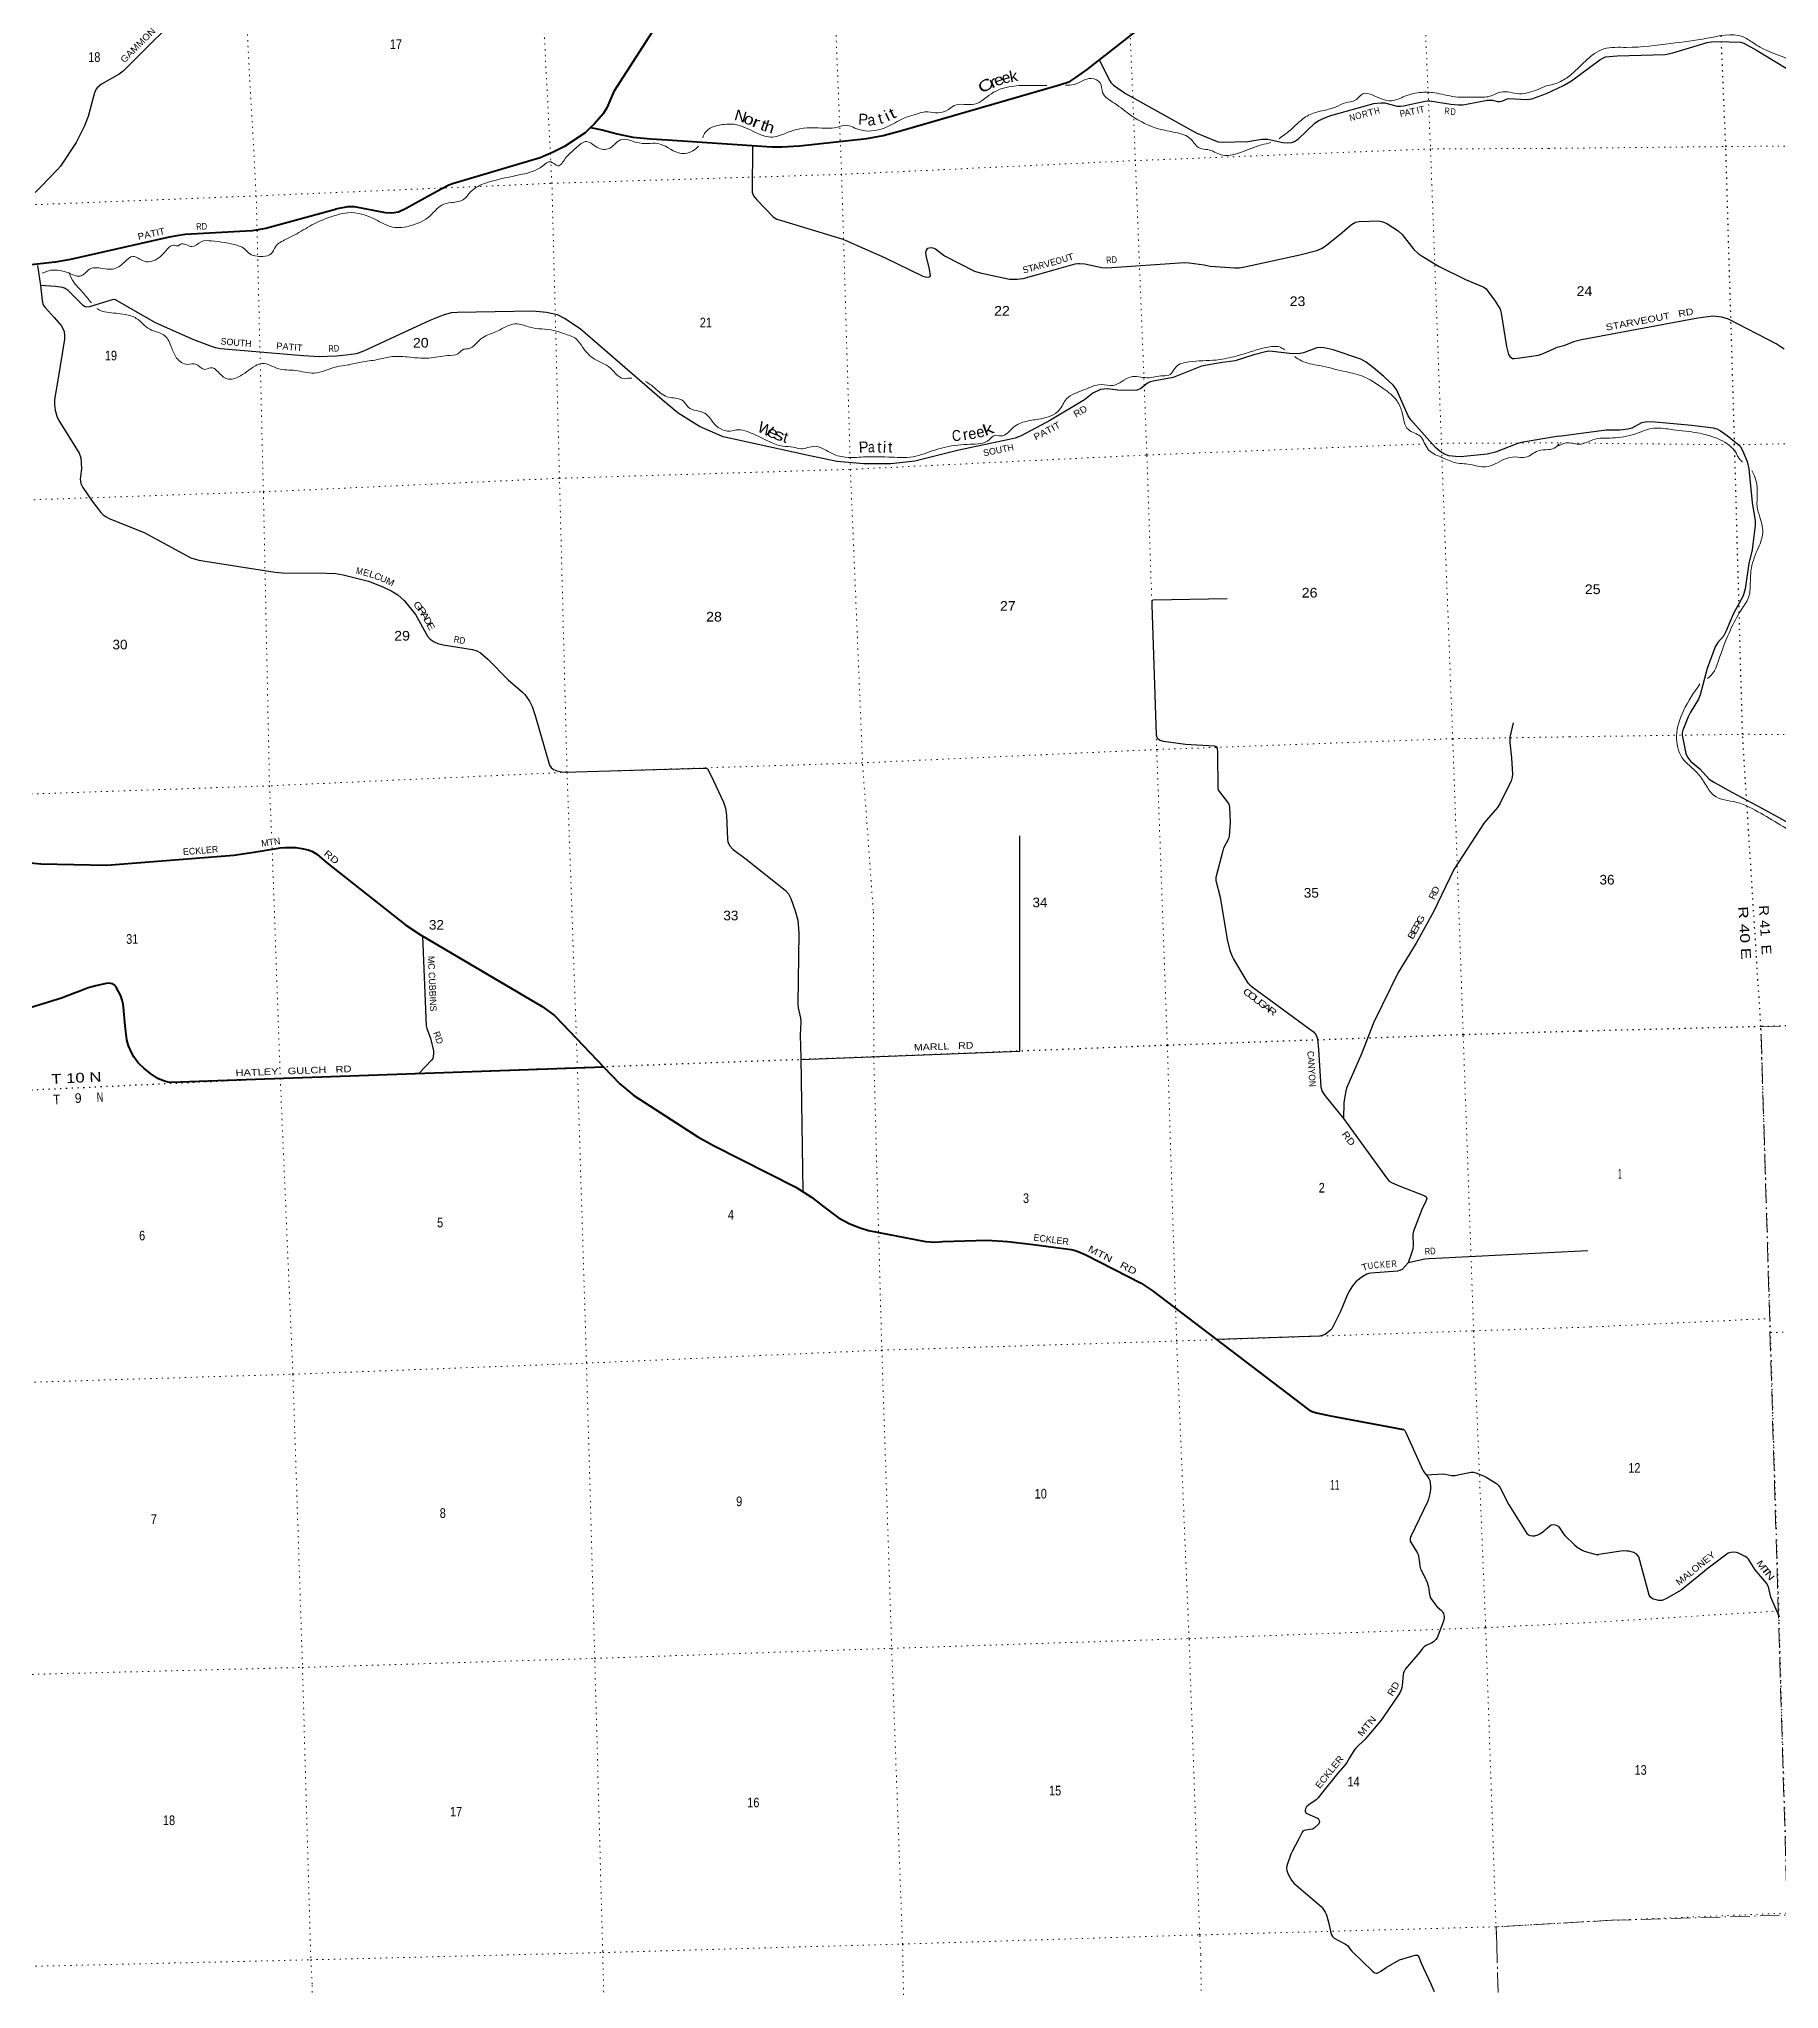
# Model space of a CAD drawing. Header units: feet. Extents: x 757852 to 1040949, y -536576 to -344549.
# Drawn here: x 795673 to 827272, y -443961 to -408566 of the extents above; entities that cross this region are included whole.
import ezdxf
from ezdxf.enums import TextEntityAlignment as Align

# ---------------------------------------------------------------- set-up
doc = ezdxf.new("R2010")
doc.units = ezdxf.units.FT
doc.header["$LTSCALE"] = 70
doc.linetypes.add('DOT_DASHED', pattern=[7.7, 5, -1.2, 0.3, -1.2])
doc.linetypes.add('DOTTED', pattern=[1.5, 0.3, -1.2])
for name, color, linetype, lineweight in [('26', 7, 'Continuous', 40), ('29', 7, 'Continuous', 25), ('39', 7, 'Continuous', 13), ('44', 7, 'DOT_DASHED', 13), ('6', 7, 'DOTTED', 25), ('7', 7, 'DOTTED', 13)]:
    doc.layers.add(name, color=color, linetype=linetype, lineweight=lineweight)
for name, color, linetype in [('27', 7, 'Continuous'), ('30', 7, 'Continuous'), ('41', 7, 'Continuous')]:
    doc.layers.add(name, color=color, linetype=linetype)

msp = doc.modelspace()

# ---------------------------------------------------------------- linework, layer by layer
at = {"layer": '26'}
for points in [[(805685.82, -410175.14), (805903.28, -410212.59), (806175.93, -410286.48), (806457.21, -410349.67), (806781.65, -410380.18), (807086.52, -410394.84), (808984.14, -410524.48), (809165.35, -410523.3), (809483.18, -410503.42), (810706.2, -410374.64), (811001.65, -410319.91), (811315.31, -410229.89), (814207.73, -409397.47), (814390.52, -409335.16), (814502.83, -409266.49), (814707.86, -409118.96), (816373.99, -407812.46)], [(806976.18, -408177.48), (806112.19, -409517.4), (805987.21, -409816.43), (805919.03, -409923.57), (805755.94, -410110.72), (805685.82, -410175.14)], [(805685.82, -410175.14), (805594.58, -410266.94), (805215.68, -410516.98), (805010.56, -410619.7), (804773.48, -410725.42), (803179.75, -411196.39), (803114.45, -411219.02), (802990.26, -411286.59), (802791.26, -411393.14), (802344.35, -411643.9), (802200.08, -411706.6), (802078.73, -411724.71), (801968.23, -411721.8), (801404.88, -411612.34), (801275.91, -411612.7), (801056.93, -411655.62), (801059.12, -411661.58), (799793.89, -412003.92), (799546.95, -412049.71), (798325.22, -412113.61), (798176.03, -412139.89), (798038.77, -412164.86), (796248.36, -412569.4), (795969.47, -412618.19), (793891.2, -412843.81)], [(795455.74, -423513.39), (795706.89, -423537.43), (796907.27, -423560.53), (799210.87, -423378.83), (799573.8, -423327.44), (799984.19, -423256.52), (800052.7, -423247.91), (800136.94, -423241.66), (800249.25, -423238.54), (800339.72, -423241.66), (800445.66, -423257.43), (800561.22, -423285.37), (800626.74, -423310.34), (800716.46, -423362.37), (800897.29, -423511.39), (802336.41, -424653.56), (802604.14, -424828), (804810.09, -426129.29), (804922.4, -426204.21), (805032.5, -426290.95), (805179.38, -426443.02), (805929.39, -427225.72)], [(805929.39, -427225.72), (798070.16, -427504.28), (798010.85, -427501.17), (797935.97, -427479.32), (797831.58, -427431.34), (797695.75, -427345.08), (797585.67, -427250.2), (797483.61, -427157.79), (797436.81, -427101.6), (797393.14, -427042.28), (797356.93, -426976.17), (797299.55, -426842.5), (797271.23, -426729.84), (797237.38, -426475.88), (797210.63, -426141.68), (797201.27, -426082.37), (797185.03, -426011.66), (797157.6, -425932.53), (797075.69, -425778.1), (797042.17, -425738.99), (797004.73, -425717.14), (796945.45, -425704.65), (796893.27, -425707.44), (796708.3, -425749.31), (796564.85, -425788.94), (796413.54, -425849.8), (796302.79, -425891.95), (796079.73, -425974.67), (795296.67, -426218.16)], [(805929.39, -427225.72), (806220.23, -427529.24), (806475.07, -427740.22), (807635.78, -428491.43), (807925.09, -428651.14), (809417.87, -429403.84), (809704.37, -429588.02), (809926.15, -429765.89), (810190.56, -429962.52), (810400.29, -430074.5), (810584.63, -430146.77), (810736.45, -430194.61), (811773.95, -430391.42), (811957.29, -430402.74), (812078.45, -430394.05), (812893.19, -430371.53), (813262.14, -430395.58), (813680.05, -430438.87), (814419.35, -430538.63), (814488.76, -430555.29), (814555.98, -430580.67), (814685.46, -430634.67), (815690.63, -431147.72), (815890.98, -431280.07), (818735.56, -433446.98), (818795.63, -433480.63), (818873.48, -433502.95), (819125.56, -433559.41), (820452.97, -433805.48)]]:
    msp.add_lwpolyline(points, dxfattribs=at)
at = {"layer": '29'}
for points in [[(798080.12, -408284.13), (797727.65, -408621.21), (797200.15, -409147.63), (797132.38, -409201.51), (796807.28, -409388.31), (796730.13, -409454.4), (796707.06, -409480.57), (796679, -409540.74), (796646.22, -409675.9), (796567.58, -409969.63), (796502.61, -410142.43), (796347.28, -410445.35), (796065.66, -410876.51), (796007.7, -410934.84), (795698.38, -411253.74), (795604.65, -411353.85)], [(823050.66, -409553), (823357.74, -409407.24), (823505.66, -409324.67), (824018.9, -408946.86), (824082.31, -408906.83), (824122.84, -408891.13), (824329.99, -408872.25), (825202.28, -408845.59), (825343, -408819.28), (825964.04, -408631.41), (826082.71, -408612.35), (826369.21, -408618.09), (826571.87, -408624.29), (826635.5, -408640.21), (826860.03, -408766.95), (827880.28, -409388.34)], [(814928.66, -408945.82), (815121.45, -409324.08), (815138.5, -409354.18), (815185.77, -409402.1), (815406.59, -409556.61), (816689.75, -410266.23), (817036.7, -410417.2), (817088.81, -410433.24), (817157.31, -410441.11), (817628.38, -410428.57), (817878.56, -410385.11), (817989.96, -410381.01), (818262.53, -410442.43), (818347.6, -410449.29), (818423.77, -410445.28), (818471.87, -410429.23), (818543.43, -410378.6), (818842.43, -410096.44), (818904.83, -410052.16), (819033.12, -409987.98), (819133.65, -409951.58), (819913.06, -409739.28), (820042.69, -409724.7), (820113.51, -409727.24), (820333.12, -409783.25), (820356.35, -409787.55), (820395.22, -409787.55), (820454.26, -409779.39), (820843.12, -409695.15), (820889.41, -409687.53), (820932.35, -409688.04), (821310.8, -409748.4), (821451.47, -409761.34), (821527.64, -409761.34), (821598.68, -409750.69), (821970.62, -409677.1), (822028.87, -409673.66), (822070.84, -409675.1), (822157.03, -409699.16), (822197.92, -409699.77), (822237.21, -409693.15), (822333.42, -409651.03), (822365.43, -409647.43), (822688.21, -409663.06), (822741.69, -409659.58), (822782.42, -409651.03), (823050.66, -409553)], [(808631.67, -410500.4), (808626.84, -411347.96), (808649.12, -411413.98), (808709.25, -411486.19), (809005.91, -411791.05), (809074.5, -411833.9), (809154.24, -411863.25), (809832.31, -412063.32), (810254.67, -412192.18), (810310.93, -412217.54), (811030.59, -412531.35), (811723.42, -412870.6), (811796.08, -412886.15), (811840.18, -412882.14), (811861.02, -412864), (811845.69, -412745.93), (811786.46, -412497.08), (811780.05, -412432.87), (811788.07, -412396.77), (811816.13, -412364.67), (811864.23, -412348.63), (811908, -412356.33), (811952.43, -412376.71), (812114.32, -412499.46), (812662, -412777.84), (812765.82, -412808.48), (813295.4, -412922.25), (813359.55, -412926.26), (813434.7, -412927.4), (813543.95, -412910.22), (814110.52, -412758.03), (814492.06, -412645.47), (814535.68, -412639.21), (814570.79, -412639.28), (814664.44, -412645.47), (814977.13, -412713.67), (815067.98, -412718.11), (816478.45, -412625.41), (816562.87, -412630.24), (816830.37, -412667.74), (816943.48, -412689.6), (817392.47, -412721.69), (817466.64, -412717.68), (817543.74, -412710.01), (818568.71, -412483.61), (818877.76, -412404.79), (818961.18, -412368.12), (819030.1, -412324.57), (819297.53, -412116.38), (819509.16, -411935.07), (819579.31, -411891.34), (819650.38, -411875.94), (820003.8, -411869.04), (820074.41, -411883.32), (820150.57, -411915.41), (820355.61, -412047.47), (820431.2, -412111.97), (820639.66, -412384.74), (820715.83, -412460.96), (820791.99, -412509.09), (821098.25, -412692.42), (821578.6, -412929.11), (821908.65, -413068.32), (821954.57, -413102.78), (821968.6, -413118.82), (822004.68, -413166.96), (822116.93, -413323.4), (822205.13, -413471.82), (822223.97, -413544.5), (822325.29, -414149.76), (822359.47, -414294.16), (822383.52, -414330.26), (822431.63, -414362.35), (822459.69, -414366.36), (822564.44, -414355.75), (822901.81, -414303.31), (822988.86, -414274.1), (823216, -414174.15)], [(795648.88, -412677.72), (795701.41, -413038.64)], [(795701.41, -413038.64), (795728.47, -413311.41), (795744.42, -413375.88), (795757.57, -413405.62), (795784.6, -413437.77), (795947.4, -413621.87), (796073.78, -413764.81), (796108.34, -413818.79), (796130.39, -413874.95), (796138.41, -413947.16), (796138.98, -414013.38), (796019.24, -414723.88), (795954.66, -415107.55), (795954, -415208.73), (795966.03, -415300.99), (795998.1, -415409.3), (796035.92, -415490.26), (796404.46, -416082.69), (796433.07, -416167.44), (796445.2, -416364.66), (796421.04, -416552.53), (796425.05, -416592.65), (796435.44, -416634.95), (796469.15, -416708.98), (796637.71, -416953.45), (796797.87, -417162.26), (796839.97, -417202.37), (796894.36, -417237.13), (796960.23, -417274.57), (797580.75, -417522.33), (798428.96, -417983), (798575.81, -418028.71), (799301.52, -418142.48), (799964.88, -418245.32), (800098.11, -418257.27), (800891.7, -418261.46), (801063.31, -418269.39), (801199.61, -418293.46), (801659.84, -418409.84), (801919.2, -418510.07), (802071.54, -418582.28), (802188.5, -418654.28), (802304.06, -418758.78), (802508.43, -419011.44), (802728.2, -419407.64), (802775.1, -419460.76), (802847.26, -419508.9), (802915.41, -419540.99), (803013.11, -419565.12), (803548.56, -419650.16), (803624.98, -419673.37), (803689.12, -419705.46), (803826.22, -419824.1), (804192.83, -420197.14), (804452.81, -420419.48), (804494.62, -420462.54), (804581.09, -420587.96), (804629.2, -420684.23), (804683.75, -420844.1), (804942.29, -421743.85), (804975.96, -421791.36), (805017.99, -421826.8), (805076.19, -421847.52), (805133.38, -421864.62), (805212.4, -421871.59), (807731.73, -421799.51), (807782.86, -421799.51), (807813.35, -421815.45), (807872.38, -421927.39), (808102.49, -422419.74), (808142.97, -422529.46), (808161.26, -422658.55), (808175.05, -423091.05), (808184.98, -423138.66), (808211.13, -423207.38), (808277.18, -423277.2), (808512.88, -423451.14), (809223.78, -424013.04), (809283.5, -424081.86), (809327.6, -424166.09), (809406.74, -424390.87), (809451.88, -424563.22), (809473.05, -424796.45), (809453.88, -426079.51), (809462.35, -426150.1), (809502.98, -426341.45), (809510.01, -426404.43), (809496.76, -426645.81), (809507.6, -427062.1), (809547.25, -429487.01)], [(823273.18, -415772.27), (822591.99, -415890.65), (822513.06, -415914.72), (822122.95, -416067.15), (821970.03, -416103.89), (821489.55, -416147.38), (821394.36, -416145.62), (821277.08, -416131.34), (821196.9, -416103.26), (821120.73, -416055.12), (821035.12, -415979.63), (820582.83, -415479.82), (820535.44, -415405.28), (820323.97, -414926.42), (820262.83, -414847.7), (820097.61, -414693.64), (819910.5, -414533.48), (819775.76, -414430.52), (819675.62, -414377.63), (819176.33, -414208.29), (819014.07, -414169.79), (818947.92, -414165.77), (818879.02, -414174.24), (818637.19, -414262.36), (818573.09, -414274.08), (818436.05, -414278.06), (818076.46, -414236.93), (818005.83, -414233.97), (817947.7, -414241.99), (817733.56, -414299.7), (817398.65, -414406.39), (817122.55, -414443.8), (816787.14, -414506.74), (816724.73, -414529.35), (816271.17, -414708.18), (815909.19, -414775.5), (815853.07, -414791.55), (815806.18, -414811.05), (815674.67, -414915.9), (815612.54, -414939.97), (815576.5, -414946.92), (815262.42, -414939.84), (815073.34, -414915.9), (814950.15, -414928.66), (814808.75, -414996.13), (814656.85, -415115.91), (814044.05, -415485.62), (813509.88, -415766.31), (813399.54, -415811.13), (813294.56, -415837.73), (812377.81, -416026.72), (811577.55, -416228.24), (811140.63, -416279.76), (810650.45, -416276.77), (810160.78, -416231.81), (809618.17, -416120.93), (808430.63, -415862.58), (808098.12, -415785.14), (807668.94, -415597.83), (807283.36, -415357.1), (806988.56, -415113.51), (806312.55, -414527.78), (805503.47, -413827.63), (805219.52, -413636.28), (805092.28, -413573.52), (804886.78, -413527.97), (804643.67, -413508.47), (803273.2, -413527.98), (803160.11, -413537.4), (803012.63, -413576.11), (802768.72, -413677), (801556.97, -414236.56), (801431.12, -414278.1), (801250.43, -414307.65), (801074.99, -414322.06), (800913.98, -414330.25), (800766.81, -414333.17), (800477.01, -414318.22), (800325.04, -414305.76), (798972.71, -414187.44), (798877.47, -414169.8), (798773.24, -414137.71), (798483.67, -414023.65), (797786.4, -413718.84), (797065.91, -413298.35), (797037.4, -413295.32), (797003.32, -413301.34), (796783.29, -413368.3), (796592.38, -413429.75), (796540.55, -413436.33), (796514.21, -413429.75), (796482.14, -413409.69), (796399.68, -413326.31), (796205.53, -413132.91), (796151.44, -413094.75), (796105.33, -413076.7), (796061.21, -413068.73), (795973.8, -413056.79), (795701.41, -413038.64)], [(827363.18, -414195.2), (827220.12, -414097.97), (826353.15, -413652.28), (826233.69, -413614.61), (826067.25, -413597.95), (825798.73, -413632.93), (823684.63, -414026.34), (823538, -414065.41), (823366.55, -414133.42), (823216, -414174.15)], [(823273.18, -415772.27), (824131.81, -415661.62), (824381.44, -415657.44), (824528.86, -415644.54), (824603.3, -415624.07), (824780.51, -415527.62), (824877.71, -415508.67), (825021.8, -415513.65), (825689.34, -415574.2), (826078.75, -415623.78), (826144.37, -415641.99), (826211.98, -415677.8), (826331.49, -415764.36), (826492.35, -415894.67), (826540.08, -415934.47), (826573.89, -415970.29), (826595.76, -416008.09), (826629.56, -416075.74), (826695.18, -416232.93), (826722.35, -416365.21), (826781.96, -416978.96), (826838.35, -417311.35), (826840.54, -417393.54), (826798.58, -417737.15), (826784.35, -417840.07), (826721, -418083.61), (826655.42, -418548.94), (826619.81, -418670.45), (826447.45, -418996.04), (826313.4, -419309.01), (826261.96, -419402.55), (826162.28, -419519.92), (826111.09, -419600.67), (825968.95, -419989.66), (825838.16, -420471.01), (825806.74, -420546.31), (825655.22, -420797.32), (825622.27, -420868.28), (825523.99, -421111.69), (825510.07, -421157.46), (825510.15, -421201.95), (825577.68, -421537.49), (825608.08, -421599.15), (825665.17, -421676.77), (825833.5, -421815.08), (826005.2, -421999.1), (826098.05, -422063.94), (826411.87, -422236.72), (826957.55, -422524.63), (827578.99, -422864.37)], [(817251.21, -418726.72), (815900.55, -418752.68), (815888.93, -418761.99), (815884.2, -418785.18), (815884.53, -418840.15), (815963.31, -421194.35), (815972.6, -421240.85), (815986.19, -421264.05), (816033.51, -421296), (816067.59, -421308.03), (816094.24, -421311.21), (816494.35, -421364.5), (817017.28, -421393.76), (817047.76, -421408.32), (817065.8, -421436.4), (817073.04, -421521.97), (817083.84, -422178.49), (817092.07, -422207.69), (817274.27, -422443.24), (817287.9, -422472.14), (817292.31, -422509.43), (817304.16, -422787.5), (817285.29, -423036.93), (817273.56, -423082.95), (817185.07, -423255.55), (817169.53, -423301.39), (817044.75, -423787.06), (817042.75, -423813.13), (817043.97, -423839.01), (817121.78, -424145.36), (817250.22, -424908.39), (817301.32, -425110.82), (817321.37, -425172.99), (817346.8, -425231.97), (817367.47, -425269.27), (817607.29, -425673.89), (817622.21, -425693.69), (817634.06, -425707.89), (817641.3, -425715.22), (817661.46, -425734.99), (817702.92, -425770.63), (818818.94, -426584.92), (818862.79, -426633.14), (818892.74, -426714.28), (818907.63, -426910.89), (818948.5, -427593.56), (818973.04, -427668.07), (819021.31, -427745.11), (819365.81, -428159.48)], [(822442.45, -420980.3), (822382.61, -421237.83), (822384.48, -421333.45), (822411.16, -421614.08), (822432.5, -421909.05), (822426.71, -421963.89), (822410.67, -422036.1), (822325.85, -422202.11), (822210.23, -422437.24), (822160.1, -422514.12), (821917.03, -422795.61), (821367.65, -423639.51), (820998.74, -424408.29), (820680.74, -424977.29), (820355.12, -425510.42), (819914.26, -426411.53), (819690.53, -426988.09), (819420.05, -427611.92), (819396.57, -427690.85), (819370.94, -427875.32), (819365.81, -428159.48)], [(809508.07, -427090.68), (813486.21, -426936.02), (813484.1, -423031.28)], [(802638.58, -424848.32), (802706.98, -426476.67), (802714.41, -426524.36), (802780.51, -426704.43), (802839.27, -426931.95), (802838.56, -426971.46), (802833.26, -427038.26), (802825.24, -427070.35), (802806.3, -427097.85), (802572.47, -427344.7)], [(819365.81, -428159.48), (820160.98, -429258.99), (820191.76, -429296.69), (820243.88, -429328.79), (820372.29, -429379.74), (820838.31, -429564.77), (820862.26, -429583.5), (820873.28, -429609.58), (820870.28, -429629.64), (820860.71, -429662.36), (820783.69, -429815.06), (820636.76, -430205.27), (820624.48, -430271.74), (820628.74, -430468.02), (820619.89, -430523.66), (820605.83, -430586.53), (820538.43, -430777.21)], [(823802.4, -430563.83), (820917.22, -430708.15), (820840.7, -430716.37), (820538.43, -430777.21)], [(820538.43, -430777.21), (820430.79, -430901.43), (820388.7, -430919.49), (820340.94, -430931.61), (819856.9, -430966.92), (819825.45, -430973.64), (819785.36, -430987.68), (819713.2, -431027.79), (819653.06, -431069.91), (819586.35, -431126.9), (819528.79, -431196.27), (819466.65, -431294.55), (819416.61, -431394.81), (819310.86, -431663.67), (819148.94, -431978.5), (819126.44, -432004.76), (819096.83, -432028.65), (819030.02, -432081.72), (818976.57, -432100.33), (818925.43, -432109.63), (817063.77, -432173.57)], [(820452.97, -433805.48), (820461.88, -433808.49), (820466.55, -433813.92), (820473.87, -433824.05), (820487.37, -433848.83), (820795.7, -434530.05), (820810.17, -434556.62), (820821.45, -434571.8), (820888.45, -434657.79), (820912.9, -434696.02), (820928.93, -434733.13), (820936.53, -434772.68), (820945.37, -434843.07), (820944.24, -434886.98), (820936.41, -434935.69), (820921.18, -435018.73), (820908.8, -435068.27), (820889.14, -435120.63), (820592.05, -435733.72), (820582.49, -435756.19), (820575.17, -435782.14), (820572.92, -435810.29), (820576.29, -435832.81), (820590.31, -435862.55), (820672.8, -435990.22), (820706.27, -436051.24), (820718.65, -436077.14), (820724.79, -436102.94), (820741.25, -436227.09), (820750.16, -436286.57), (820761.04, -436332.99), (820771.54, -436358.63), (820827.64, -436463.27), (820883.51, -436584.95), (820897.33, -436623.63), (820906.01, -436660.39), (820916.21, -436759.75), (820927.96, -436825.91), (820940.34, -436859.69), (820952.53, -436881.13), (821032.38, -436990.78), (821064.12, -437024.09), (821141.77, -437089.24), (821154.7, -437102.9), (821168.21, -437124.29), (821178.34, -437145.69), (821184.7, -437172.13), (821190.71, -437205.36), (821188.46, -437232.39), (821176.79, -437285.13), (821061.77, -437585.35), (821042.19, -437617.47), (821024.19, -437637.74), (820998.31, -437658.01), (820969.22, -437677.43), (820853.15, -437733.45), (820826.09, -437751.31), (820800.26, -437778.49), (820747.57, -437844.86), (820491.02, -438152.49), (820463.81, -438197.35), (820454.81, -438216.49), (820446.63, -438250.79), (820429.86, -438450.66), (820423.87, -438488.97), (820410.77, -438528.34), (820384.49, -438584.68), (820364.06, -438620.2), (820181.93, -438886.76), (820063.8, -439056.46), (820022.21, -439110.2), (819788.73, -439392.8), (819756.04, -439428.03), (819584.12, -439589.77), (819556.87, -439625.08), (819470.6, -439765.16), (819423.53, -439848.02), (819391.32, -439892.96), (819260.9, -440042.83), (818962.77, -440412.41)], [(820864.94, -434627.62), (821178.49, -434612.78), (821208.68, -434615.22), (821320.81, -434639.86), (821339.85, -434642.87), (821353.81, -434642.48), (821388.96, -434638.86), (821470.74, -434620.76), (821680.62, -434581.7), (821705.67, -434579.7), (821724.81, -434582.39), (821768.81, -434591.73), (821907.12, -434647.89), (821952.7, -434672.13), (822138.64, -434786.29), (822173.07, -434816.6), (822202.78, -434854.48), (822360.47, -435159.98), (822694.29, -435691.65), (822719.93, -435716.94), (822752, -435730.98), (822792.09, -435736.99), (822836.19, -435734.99), (822847.94, -435730.59), (822880.29, -435722.95), (822942.43, -435692.87), (822984.89, -435665.62), (823109.79, -435554.92), (823134.86, -435536.42), (823172.94, -435532.41), (823209.03, -435536.42), (823239.31, -435546.69), (823260.14, -435560.49), (823273.17, -435574.53), (823356.35, -435700.89), (823379.38, -435727.23), (823556.88, -435895.91), (823608.92, -435939.57), (823665.04, -435979.68), (823699.12, -435997.73), (823736.01, -436012.15), (823949.68, -436071.95), (823999.63, -436076.14)], [(825911.5, -436381.43), (825491.97, -436722.03), (825229.62, -436875.53), (825152.7, -436909.51), (825088.9, -436908.32), (824972.3, -436877.42), (824936.22, -436849.34), (824915.71, -436813.41), (824865.42, -436633.97), (824723.38, -436119.51), (824687.68, -436075.16), (824633.56, -436039.06), (824543.36, -436014.99), (824507.28, -436010.98), (824439.78, -436010.12), (823999.63, -436076.14)], [(827279.77, -437214.58), (827121.03, -436849.57), (827077.92, -436662.82), (827042.03, -436592.6), (826839.78, -436353.77), (826717.13, -436161.41), (826688.07, -436131.32), (826659.34, -436110.2), (826536.73, -436049.09), (826499.66, -436037.06), (826440.52, -436033.05), (826397.43, -436035.05), (826347.56, -436052.04), (825962.08, -436340.37), (825911.5, -436381.43)], [(818962.77, -440412.41), (818896.9, -440498.84), (818886.77, -440511.23), (818868.97, -440528.69), (818736.39, -440618.28), (818703.35, -440642.96), (818690.98, -440656.48), (818678.58, -440676.83), (818671.85, -440692.51), (818668.47, -440717.28), (818669.6, -440737.55), (818677.41, -440755.36), (818687.04, -440766.82), (818697.17, -440773.57), (818795.55, -440819.28), (818888.82, -440857.98), (818900.84, -440867.03), (818909.85, -440878.29), (818921.1, -440903.06), (818924.48, -440927.83), (818920, -440947.35), (818913.22, -440966.12), (818904.22, -440976.25), (818830.52, -441042.69), (818813.99, -441054.03), (818793.38, -441060.7), (818677.1, -441079.38), (818647.1, -441086.6), (818626.84, -441098.98), (818612.44, -441114.04), (818550.96, -441237.14), (818429.28, -441463.15), (818407.98, -441513.34), (818334.9, -441726.36), (818329.78, -441775.7), (818333.15, -441809.48), (818343.28, -441847.76), (818356.21, -441874.46), (818418.67, -441987.38), (818441.28, -442018.13), (818462.56, -442039.18), (818954.62, -442463.43), (818986.38, -442497.45), (819006.63, -442527.85), (819030.26, -442565.01), (819047.58, -442604.78), (819059.52, -442641.58), (819095.47, -442769.99), (819126.76, -442917.72), (819147.86, -442980.49), (819160.24, -443005.27), (819174.47, -443022.56), (819192.87, -443036.79), (819286.55, -443084.69), (819398.56, -443144.82), (819417.65, -443156.72), (819435.48, -443171.58), (819453.93, -443193.3), (819479.73, -443233.67)], [(819479.73, -443233.67), (819514.65, -443275.34), (819888.66, -443638.35), (819918.07, -443660), (819931.67, -443668.29), (819957.85, -443673.9), (819976.55, -443673.9), (820000.28, -443662.15), (820042, -443638.35), (820136.35, -443573.65), (820382.34, -443434.39), (820439.22, -443411.24), (820662.52, -443346.69), (820683.41, -443344.57), (820703.98, -443348.32), (820717.07, -443357.67), (820731.93, -443375.47), (820775.26, -443489.6), (820949.66, -443865.3)], [(820949.66, -443865.3), (821011.61, -444008.84)]]:
    msp.add_lwpolyline(points, dxfattribs=at)
at = {"layer": '39'}
msp.add_line((817049.58, -414395.35), (817114.66, -414386.05), dxfattribs=at)
for points in [[(823045.34, -409414.23), (823174.17, -409388.52), (823278.85, -409348.96), (823484.93, -409219.71), (824087.81, -408746.96), (824504.2, -408717.69), (825304.51, -408648.16), (825967.57, -408552.86), (826607.56, -408522.76), (826802.95, -408634.47), (826928.56, -408713.6), (827663.62, -409081.32), (827831.11, -409244.23), (828076.8, -409389.23), (828291.68, -409984.31), (828479.81, -410765.45), (828598.74, -411106.07), (828584.78, -411813.56), (828594.08, -412432.63), (828693.41, -413123.19), (829087.35, -413459.96), (829461.43, -413676.92), (830184.35, -414137.74), (830576.21, -414346.1), (830995.19, -414461.28), (831154.21, -414540.54), (831527.96, -414747.48), (831967.35, -414936.27), (832236.67, -415014.04), (832562, -415212.48), (833093.81, -415657.28), (833538.31, -416006.49), (834038.53, -416215.44), (834270, -416742.02), (834430.73, -417252.78), (834830.11, -417571.31), (835089.94, -417791.89), (835253.22, -418108.74)], [(807727.05, -410357.83), (807776.06, -410258.41), (808050.59, -410125.22), (808323.13, -410118.7), (808682.57, -410260.19), (808958.03, -410346.03), (809246.43, -410270.69), (809428.97, -410208.71), (809955.62, -410184.2), (810171.68, -410167.39), (810290.93, -410133.51), (810560, -410207.49), (811022.48, -410182.98), (811221.96, -410086.3), (811367.93, -410009.39), (811610, -409927.46), (811739.2, -409891.26), (811815.27, -409886.87), (812002.42, -409907.14), (812188.96, -409845.04), (812293.04, -409775.46), (812663.17, -409747.81), (812968.05, -409559.41), (813330.8, -409425.47), (813691.29, -409410.17), (813977.77, -409412.09)], [(814313.55, -409401.87), (814470.76, -409389.81), (814782.19, -409281.59), (814945.2, -409362.91), (814988.8, -409536.39), (815203.58, -409732.65), (815511.54, -409958.15), (816006.4, -410195.89), (816311.34, -410262.72), (816591.95, -410384.57), (816755.63, -410550.27), (816898.76, -410573.93), (817140.36, -410666.85), (817704.03, -410544.72), (818044.86, -410443.8)], [(818193.47, -410374.93), (818397.63, -410219.56), (818551.58, -410078.09), (818755.61, -409935.05), (819004, -409862.97), (819232.49, -409795.53), (819398.68, -409724.01), (819577.66, -409676.21), (819734.18, -409552.74), (819885.52, -409582.17), (820237.75, -409685.7), (820477.88, -409605.84), (820782.43, -409534.02), (821055.66, -409549.59), (821438.93, -409619.99), (821773.89, -409621.57), (822018.05, -409605.9), (822212.16, -409529.49), (822556.03, -409558.92), (822745.72, -409532.89), (823045.34, -409414.23)], [(796217.82, -412812.74), (796439.66, -412863.87), (796514.33, -412815.31), (796588.36, -412746.67), (796872.85, -412737.77), (797011.34, -412741.48), (797222.09, -412620.34), (797379.05, -412510.92), (797582.39, -412599.02), (797882.43, -412511.25), (798008.39, -412372.67), (798120.68, -412308.86), (798191.31, -412322.73), (798240.44, -412291.05), (798448.32, -412332.78), (798616.07, -412247.14), (798808.08, -412231.09), (799282.01, -412314.74), (799389.79, -412361.61), (799476.67, -412445.31), (799741.54, -412513.39), (799888.39, -412464.58), (799968.53, -412335.47), (800160.8, -412200.83), (800354.14, -412100.33), (800671.29, -411919.59), (801077.42, -411762.18), (801282.63, -411719.59), (801781.87, -411842.64), (802095.05, -411979.55), (802429.12, -411953.02), (802776.44, -411775.36), (802986.9, -411581.87), (803165.87, -411534.07), (803384.73, -411478.99), (803504.93, -411348.62), (803814.19, -411172.14), (804449.16, -411021.65), (804817.41, -410871.46), (804965.44, -410796.5), (805096.02, -410866.77), (805230.25, -410735.96), (805424.74, -410544.99), (805617.52, -410426.41), (805782.85, -410517.71), (806008.83, -410560.88), (806231.54, -410397.59), (806575.51, -410453.4), (806956.62, -410472.95), (807335.05, -410643.99), (807606.91, -410553.09), (807649.58, -410513.91)], [(795732.54, -412819.1), (795887.02, -412764.59), (796039.48, -412765.85), (796219.84, -412813.27)], [(796219.44, -412812.48), (796305.05, -412982.63), (796415.24, -413105.79), (796581.94, -413303.56), (796624.33, -413353.03)], [(796729.36, -413458.54), (796735.41, -413463.55), (796907.87, -413526.48), (797237.96, -413564.39), (797440.79, -413636.42), (797685.75, -413835.76), (797958.16, -413951.84), (798081.23, -414165.03), (798173.55, -414357.08), (798371.77, -414473.47), (798517.95, -414466.89), (798679.41, -414562.32), (798786.77, -414532.84), (799063.66, -414727.15), (799287.54, -414704.07), (799605.86, -414497.17), (799724.86, -414455.26), (800012.53, -414546.75), (800334.55, -414582.9), (800668.9, -414628.71), (801076.49, -414517.48), (801279.95, -414482.98), (801522.97, -414431.17), (801814.33, -414385.88), (802055.35, -414334.13), (802360.26, -414336.65), (802750.01, -414358.62), (803093.52, -414313.71), (803280.89, -414277.7), (803386.66, -414198.03), (803466.54, -414187.49), (803725.02, -413990.49), (803995.93, -413869.48), (804201.17, -413764.58), (804362.75, -413737.42), (804589.3, -413798.66), (805022.27, -413855.46), (805206.62, -413914), (805428.24, -414009.56), (805545.33, -414160.65), (805762.75, -414376.92), (806050.65, -414538.74), (806311.51, -414733.55), (806419.38, -414720.13), (806438.05, -414722.89)], [(806687.56, -414783.37), (806730.3, -414807.79), (806855.92, -414902.26), (807083.96, -415061.08), (807369.05, -415134.56), (807469.04, -415252.01), (807765.23, -415359.31), (807921.21, -415535.3), (808040.72, -415636.07), (808224.69, -415682.56), (808372.31, -415657.85), (808538.59, -415692.86), (808942.99, -415878.88), (809180.05, -415957.94), (809371.02, -415974.28), (809506.33, -416004.21), (809759.56, -415958.11), (810041.99, -416073.87), (810315.38, -416157.77), (810517.98, -416159.47), (810686.14, -416150.19), (810842.54, -416149.32), (811099.36, -416153.34), (811546.02, -416148.62), (811750.54, -416092.82), (812136.35, -415971.9), (812586.08, -415921.94), (812932.33, -415836.75), (813024.2, -415761.53), (813140.85, -415771.95), (813370.48, -415614.04), (813603.7, -415506.26), (813866.89, -415457.84), (814200.89, -415302.69), (814334.77, -415097.53), (814662.38, -414930.53), (814960.29, -414838.82), (815181.37, -414854.01), (815493.4, -414701.56), (815798.62, -414714.12), (816082.74, -414679.04), (816217.88, -414654.78), (816321.81, -414516.88), (816552.22, -414427.91), (817049.58, -414395.35)], [(817114.66, -414386.05), (817452.42, -414312.7), (817994.97, -414157.06), (818225.88, -414165.91), (818300.24, -414210.6)], [(818476.54, -414329.13), (818598.52, -414407.48), (818926.14, -414493.69), (819358.5, -414594.72), (819694.13, -414680.68), (820082.35, -414907.69), (820335.91, -415139.44), (820428.88, -415353.37), (820540.43, -415655.66), (820754.25, -415776.57), (820899.65, -416017.59), (821130.55, -416153.06), (821370.27, -416250.06), (821660.29, -416289.22), (821944.43, -416332.59), (822286.96, -416193.25), (822478.14, -416151.1), (822670.92, -416159.13), (822895.82, -416041.57), (823083.63, -416019.61), (823220.53, -415973.13), (823278.3, -415911.47)], [(823260.13, -415951.05), (823460.97, -415894.5), (823644.45, -415922.81), (823890.61, -415840.73), (824248.68, -415807.3), (824653.7, -415736.25), (824989.42, -415631.26), (825290.96, -415649.8), (825738.16, -415705.87), (826110.34, -415800.45), (826437.93, -416006.84), (826512.63, -416119.74), (826546.54, -416183.34), (826610.11, -416238.46)], [(826779.63, -416395.35), (826826.24, -416497.11), (826877.38, -416817.28), (826874.54, -417052.81), (826923.91, -417245.5), (826973.15, -417565.55), (826858.78, -417887.84), (826756.88, -418270.92), (826747.34, -418538.18), (826719.2, -418702.4), (826584.29, -418930.48), (826390.11, -419290.18), (826198.95, -419775.97), (825998.1, -420154.63), (825975.76, -420171.97)], [(825835.81, -420270.05), (825536.08, -420758.45), (825412.16, -421214.01), (825515.27, -421616.2), (825784.65, -421884.65), (825937.87, -422096.57), (826084.5, -422290.64), (826503.99, -422421.86), (826939.69, -422620.81), (827740.12, -423121.32), (828659.73, -423899.06), (829151.27, -424339.12), (829408.41, -424475.48), (829965.5, -424580.26), (830277.16, -424853.39), (831066.97, -425587.08), (831380.42, -425916.36), (831474.58, -426037.82), (831790.23, -426184.38), (832115.45, -426693.94), (832520.46, -427188.92), (832964.21, -427640.53), (833333.02, -428447.78), (833548.68, -429045.12), (833614.31, -429404.34), (833752.02, -429759.26), (833624.97, -430116.56), (833528.11, -431042.96), (833583.94, -431661.42), (833818.68, -432416.73), (834022.4, -432954.23), (833998.02, -433322.32), (833591.29, -433843.05), (832816.49, -434335.3), (832365.83, -434736.99), (831950.61, -435117.48), (831496.33, -435531.32), (831404.55, -435987.87), (831431.59, -436836.07), (831400.45, -437118.07)]]:
    msp.add_spline(points, degree=3, dxfattribs=at)
at = {"layer": '44'}
for points in [[(824237.14, -442714.24), (827423.41, -442619.27), (826942.74, -426492.65), (855332.99, -425645.76)], [(824237.14, -442714.24), (822132.4, -442832.36), (822144.64, -443138.72)], [(822144.64, -443138.72), (822307.41, -448141.88), (811451.45, -448447.31), (811644.77, -453722.38), (811618.03, -453723.55), (811572.72, -453723.55), (811755.12, -459148.38), (812124.37, -474940.17), (795928.4, -475511.82), (796411.72, -489767.95)]]:
    msp.add_lwpolyline(points, dxfattribs=at)
at = {"layer": '6'}
for points in [[(827454.68, -442948.6), (827431.34, -442575.13), (827273.6, -437280.36), (827269.13, -437082.66), (827117.52, -432045.52), (827109.95, -431791.6), (826942.74, -426492.65), (826609.05, -421186.09), (826465.63, -415931.7), (826305.13, -410519.28), (826080.62, -405112.9), (826024.36, -399634.95), (825912.1, -397265.31)], [(855332.99, -425645.76), (853465.34, -425704.13), (848175.51, -425877.66), (842848.12, -426030.64), (837758.55, -426180.92), (837488.51, -426189.87), (832490.11, -426336.61), (832125.3, -426345.56), (826942.74, -426492.65), (823659.71, -426575.47)], [(823659.71, -426575.47), (821537.1, -426640.91), (816164.6, -426833.09), (810832.75, -427042.08), (805458.75, -427240.64), (800064.53, -427433.64), (794715.37, -427684.93), (791991.65, -427678.33)]]:
    msp.add_lwpolyline(points, dxfattribs=at)
at = {"layer": '7'}
for p, q in [((823851.8, -431944.39), (827109.95, -431791.6)), ((827269.5, -437098.81), (824043.36, -437297.96)), ((822144.64, -443138.72), (822307.41, -448141.88))]:
    msp.add_line(p, q, dxfattribs=at)
for points in [[(820461.36, -397457.44), (820507.42, -399779.6), (820713.29, -405136.99), (820943.73, -410574), (821140.69, -415903.54), (821346.75, -421266.96), (821537.61, -426656.98), (821725.44, -432014.93), (821944.09, -437396.04), (822132.4, -442832.36), (822144.64, -443138.72)], [(809772.35, -397836.4), (809840.64, -400290.12), (810034.99, -405663.96), (810248.93, -411023.11), (810408.59, -416377.93), (810630.67, -421740.84), (810825.54, -424409.63), (810832.75, -427042.08), (810979.37, -432365.16), (811158.9, -437777.63), (811355.07, -443145.38), (811362.84, -443520.97)], [(816769.46, -443329.92), (816750.43, -442978.61), (816557.95, -437600.7), (816332.66, -432199.71), (816164.6, -426833.09), (815971.59, -421501.42), (815792.75, -416111.03), (815583.52, -410773.84), (815362.8, -405390.78), (815147.33, -399983.45), (815085.56, -397648.65)], [(805920.1, -443712.02), (805910.42, -443275.5), (805766.06, -437960.4), (805615.91, -432589.2), (805451.78, -427247.61), (805262.41, -421876.61), (805125.36, -416539.17), (804987.74, -411183.67), (804715.54, -405884.62), (804529.39, -400516.56), (804443.7, -398023.45)], [(799069.02, -398210.87), (799192.35, -400751.84), (799324.82, -406071.34), (799618.46, -411413.93), (799748.57, -416785.75), (799859.51, -422121.99), (799897.23, -423006.34)], [(823086.37, -410551.05), (820943.35, -410561.96), (815583.52, -410773.84), (810248.93, -411023.11), (804967.77, -411186.3), (799618.46, -411413.93), (794106.42, -411632.57), (791444.82, -411782.88)], [(823086.37, -410551.05), (826305.13, -410519.28), (828094.14, -410501.85)], [(854934.39, -414918.15), (853070.38, -415013.76), (847746.46, -415292.98), (842365.97, -415559.95), (837087.68, -415885.91), (831784.9, -415821.23), (826465.63, -415931.7), (823277.65, -415897.16)], [(791627.14, -417082.67), (794321.73, -416971.58), (799748.57, -416785.75), (805125.36, -416539.17), (810408.59, -416377.93), (815794.95, -416116.99), (821140.69, -415903.54), (823277.65, -415897.16)], [(823468.55, -421232.74), (826609.05, -421186.09), (831890.64, -421215.31), (836660.85, -421104.71)], [(823468.55, -421232.74), (821346.75, -421266.96), (815980.39, -421462.96), (810627.52, -421704.77), (805262.41, -421876.61), (799859.51, -422121.99), (794512.81, -422305.32), (791810.91, -422424.52)], [(799907.35, -423243.47), (800055.24, -427433.64), (800284.18, -432802.21), (800458.85, -438124.41), (800608.97, -443431.29), (800634.29, -443896.33)], [(827117.52, -432045.52), (832711.46, -431921.93), (837906.45, -431688.94), (843140.62, -431426.61), (848433.92, -431256.75), (853718.3, -431059.07), (855529.11, -430923.88)], [(792178.36, -433105.81), (794964.89, -432964.59), (800284.18, -432802.21), (805612.28, -432601.38), (810979.37, -432365.16), (816332.66, -432199.71), (821725.44, -432014.93), (823851.8, -431944.39)], [(792367.04, -438381.55), (795132.72, -438260.87), (800458.85, -438124.41), (805766.06, -437960.4), (811158.9, -437777.63), (816557.95, -437600.7), (821940.27, -437402.19), (824043.36, -437297.96)], [(824237.14, -442714.24), (827431.6, -442583.15), (833205.93, -442398.03), (838446.8, -442219.79), (843676.96, -441957.59), (848680.36, -441756.77)], [(792541.89, -443673.09), (795296.48, -443555.27), (800608.97, -443431.29), (805911.18, -443299.6), (811355.07, -443145.38), (816750.43, -442978.61), (822132.4, -442832.36), (824237.14, -442714.24)], [(817053.08, -453545.81), (816838.14, -448295.2), (816769.46, -443329.92)], [(807125.96, -489395.81), (807016.77, -485763.76), (806867.02, -480467.05), (806707.12, -475124.15), (806530.92, -469858.81), (806423.56, -464628.97), (806470.51, -459333.52), (806271.08, -453871.7), (806051.14, -448635.69), (805920.1, -443712.02)], [(811362.84, -443520.97), (811451.45, -448447.31), (811641.88, -453723.97)], [(800634.29, -443896.33), (800695.42, -448814.2), (800897.39, -454052.84), (801111.71, -459479.98), (801073.31, -464791.21), (801181.28, -470039.12), (801329.88, -475301.71), (801510.9, -480633.52), (801706.87, -485932.66), (801864.99, -489579.16)]]:
    msp.add_lwpolyline(points, dxfattribs=at)

# ---------------------------------------------------------------- texts
at = {"layer": '27'}
for s, rotation, width, p in [('PATIT', 12.732, 1.1, (797482.12, -412215.35)), ('RD', 2.994, 0.85, (798531.94, -412032.7)), ('RD', 320.508, 1.25, (800835.8, -423370.01)), ('HATLEY   GULCH   RD', 2.03, 1.25, (799245.25, -427392.54)), ('MTN   RD', 332.96, 1.35, (814711.85, -430564.19))]:
    msp.add_text(s, height=120, rotation=rotation, dxfattribs=dict(at, width=width)).set_placement(p)
for s, rotation, p in [('ECKLER', 4.51, (798292.23, -423381.07)), ('MTN', 8.305, (799719.3, -423228.93)), ('ECKLER', 352.586, (813729.25, -430375.27))]:
    msp.add_text(s, height=120, rotation=rotation, dxfattribs=at).set_placement(p)
at = {"layer": '30'}
for s, rotation, width, p in [('GAMMON', 44.941, 1.1, (797223.96, -409008.45)), ('RD', 3.76, 0.85, (815057.26, -412639.44)), ('STARVEOUT   RD', 10.542, 1.2, (824138.37, -413860.53)), ('PATIT', 355, 1.05, (799977.74, -414192.21)), ('RD', 3.843, 0.85, (800933.65, -414248.75)), ('PATIT', 27.721, 1.15, (813774.65, -415854.22)), ('RD', 31.103, 1.1, (814505.3, -415440.92)), ('RD', 350.976, 0.9, (803198.25, -419517.35)), ('MARLL   RD', 2.226, 1.2, (811564.36, -426930.68)), ('CANYON', 273.331, 0.95, (818705.26, -426938.38)), ('RD', 2.864, 0.85, (820841.49, -430632.67)), ('RD', 58.437, 1.15, (820249.63, -438655.93)), ('MTN', 50.437, 1.2, (819700.3, -439388.34)), ('ECKLER', 51.108, 1.1, (818931.88, -440334.64))]:
    msp.add_text(s, height=120, rotation=rotation, dxfattribs=dict(at, width=width)).set_placement(p)
for s, rotation, width, p in [('R', 15.237, 0.9, (819765.76, -409984.31)), ('T', 15.237, 1.15, (819872.76, -409955.54)), ('H', 14.417, 0.85, (819983.88, -409927.19)), ('P', 12.223, 0.95, (820446.86, -409974.78)), ('T', 12.223, 1.1, (820631.35, -409939.32)), ('T', 11.556, 1.05, (820796.71, -409903.48)), ('R', 354.744, 0.75, (821238.63, -409932.21)), ('D', 354.744, 0.75, (821349.34, -409945.3)), ('N', 15.237, 0.9, (819538.12, -410048.7)), ('O', 15.237, 0.9, (819648.54, -410014.97)), ('T', 15.036, 1.15, (813703.88, -412784.42)), ('A', 15.036, 1.05, (813787.73, -412761.75)), ('R', 15.036, 0.9, (813892.78, -412732.05)), ('V', 15.036, 1.05, (813996.3, -412704.51)), ('O', 16.437, 0.9, (814207.56, -412644.65)), ('U', 16.437, 0.95, (814321.9, -412610.43)), ('T', 16.496, 1.2, (814423.94, -412579.87)), ('M', 345.809, 0.9, (801479.23, -418280.48)), ('L', 343.809, 1.15, (801707.18, -418342.82)), ('C', 338.871, 1.05, (801803.95, -418378.78)), ('U', 338.871, 1.05, (801908.33, -418420.1)), ('M', 334.639, 1.1, (802026.39, -418473.95)), ('G', 305.968, 1.3, (802509.75, -418888.66)), ('R', 306.468, 1.4, (802585.7, -418983.62)), ('A', 300.517, 1.4, (802632.3, -419066.25)), ('D', 299.017, 1.2, (802683.7, -419157.49)), ('E', 299.017, 1.3, (802736.9, -419255.91)), ('D', 64.365, 1.15, (821087.13, -424039.17)), ('R', 64.365, 1.15, (821038.43, -424140.65)), ('E', 60.8, 1.3, (820707.8, -424764.89)), ('R', 60.8, 1.2, (820763.19, -424665.79)), ('G', 60.8, 1.15, (820814.22, -424570.08)), ('B', 60.8, 1.35, (820654.38, -424860.39)), ('C', 323.884, 1.4, (817587.43, -425925.81)), ('O', 323.384, 1.35, (817674.91, -425989.23)), ('U', 323.384, 1.4, (817766.55, -426063.74)), ('G', 322.384, 1.35, (817857.67, -426128.17)), ('A', 323.884, 1.55, (817939.51, -426193.55)), ('R', 323.884, 1.4, (818033.41, -426261.05)), ('RD', 305.875, 1.2, (819406.78, -428557.43)), ('C', 6.172, 0.75, (819967.08, -430877.12)), ('K', 3.172, 0.7, (820073.43, -430871.22)), ('E', 4.172, 0.75, (820178.26, -430864.17)), ('R', 4.172, 0.7, (820284.54, -430855.92)), ('T', 18.006, 1.2, (819766.41, -430913.15)), ('U', 11.301, 0.85, (819863.16, -430889.79)), ('MALONEY', 39.072, 1.1, (825792.79, -436372.45)), ('M', 304.022, 1.25, (826900.55, -436299.2)), ('T', 308.259, 1.8, (826984.03, -436402.77)), ('N', 308.759, 1.45, (827058.47, -436493.65))]:
    msp.add_text(s, height=120, rotation=rotation, dxfattribs=dict(at, width=width)).set_placement(p, align=Align.CENTER)
for s, rotation, p in [('A', 12.223, (820536.53, -409958.4)), ('I', 12.223, (820724.55, -409917.12)), ('S', 15.036, (813603.85, -412811.29)), ('E', 16.437, (814107.67, -412673.64)), ('E', 344.809, (801600.39, -418311.89))]:
    msp.add_text(s, height=120, rotation=rotation, dxfattribs=at).set_placement(p, align=Align.CENTER)
for s, rotation, p in [('SOUTH', 355, (798968.07, -414109.06)), ('SOUTH', 11.648, (812833.69, -416141.36)), ('MC CUBBINS', 272.405, (802734.33, -425211.25)), ('RD', 290.157, (802829.03, -426604.46))]:
    msp.add_text(s, height=120, rotation=rotation, dxfattribs=at).set_placement(p)
at = {"layer": '41'}
for s, rotation, width, p in [('k', 10.915, 1.1, (813388.29, -409338.17)), ('C', 33.217, 1.4, (812915.86, -409490.9)), ('r', 24.846, 1.5, (813034.64, -409439.3)), ('e', 19.776, 1.2, (813134.4, -409399.81)), ('e', 14.912, 1.05, (813258.68, -409362.24)), ('N', 343.661, 1.1, (808387.7, -410060)), ('i', 25.907, 1.15, (811114.82, -410049.33)), ('t', 26.907, 1.3, (811214.31, -410002.4)), ('o', 338.841, 1.2, (808533.25, -410113.41)), ('r', 338.188, 1.4, (808664.13, -410168.05)), ('t', 338.43, 1.15, (808795.51, -410219.35)), ('h', 342.452, 1.2, (808909.69, -410257.99)), ('a', 6.321, 0.95, (810798.6, -410133.38)), ('W', 333.937, 1.05, (808822.08, -415734.47)), ('e', 335.626, 1.3, (808958.11, -415796.18)), ('s', 339.249, 1.45, (809080.89, -415844.38)), ('C', 5.267, 0.85, (812343.42, -415862.99)), ('r', 10.289, 1.05, (812513.51, -415840.1)), ('k', 20.391, 1.4, (812944.13, -415741.24)), ('a', 359.942, 0.8, (810789.48, -416069.29))]:
    msp.add_text(s, height=200, rotation=rotation, dxfattribs=dict(at, width=width)).set_placement(p, align=Align.CENTER)
for s, rotation, p in [('P', 356.69, (810635.55, -410122.53)), ('t', 15.831, (810979.41, -410101.48)), ('t', 343.868, (809206.89, -415889.24)), ('P', 2.761, (810653.72, -416071.66)), ('t', 359.179, (810933.41, -416072.73)), ('i', 359.027, (811026.72, -416071.66)), ('t', 359.027, (811130.77, -416073.19)), ('e', 10.592, (812637.69, -415824.18)), ('e', 13.411, (812788.14, -415793.66))]:
    msp.add_text(s, height=200, rotation=rotation, dxfattribs=at).set_placement(p, align=Align.CENTER)
at = {"layer": '6'}
for s, rotation, width, p in [('R 40 E', 273.598, 1.35, (826530.22, -424314.4)), ('R 41  E', 273.598, 1.15, (826904.7, -424294.36)), ('T 10 N', 2.69, 1.3, (795899.38, -427531.57)), ('T', 2.69, 0.9, (795934.63, -427904.9)), ('9', 2.69, 0.95, (796327.31, -427879.73)), ('N', 2.69, 0.7, (796725.56, -427862.37))]:
    msp.add_text(s, height=175, rotation=rotation, dxfattribs=dict(at, width=width)).set_placement(p)
at = {"layer": '7'}
for s, width, p in [('18', 0.85, (796567.11, -408981.33)), ('17', 0.85, (802044.43, -408748.35)), ('24', 1.1, (823594.68, -413228.68)), ('22', 1.1, (813017.69, -413586.8)), ('23', 1.1, (818384.52, -413413.35)), ('21', 0.85, (807673.45, -413799.86)), ('20', 1.1, (802463.81, -414167)), ('19', 0.85, (796869.78, -414398.89)), ('26', 1.1, (818604.32, -418703.99)), ('25', 1.1, (823745.31, -418641.29)), ('28', 1.1, (807788.25, -419139.47)), ('27', 1.1, (813124.27, -418944.26)), ('29', 1.1, (802123.81, -419484.87)), ('30', 1.05, (797007.52, -419645.34)), ('35', 1.05, (818641.87, -424151.48)), ('36', 1.05, (824011.85, -423913.35)), ('33', 1.05, (808100.86, -424563.47)), ('34', 1.05, (813714.84, -424325.7)), ('32', 1.05, (802754.49, -424732.11)), ('31', 0.85, (797256.73, -424989.49)), ('2', 0.85, (818913.34, -429503.67)), ('1', 0.4, (824348.26, -429252.57)), ('3', 0.85, (813541.92, -429694.52)), ('5', 0.85, (802902.48, -430136.91)), ('4', 0.85, (808183.62, -429993.88)), ('6', 0.85, (797491.87, -430372.72)), ('12', 0.85, (824534.46, -434589.91)), ('10', 0.85, (813754.49, -435058.14)), ('11', 0.65, (819120.08, -434897.05)), ('7', 0.85, (797703.13, -435521.66)), ('8', 0.85, (802950.98, -435410.09)), ('9', 0.85, (808333.69, -435197.16)), ('13', 0.85, (824647.38, -440072.1)), ('15', 0.85, (814015.02, -440447.58)), ('14', 0.85, (819434.55, -440284.08)), ('17', 0.85, (803137.56, -440829.83)), ('16', 0.85, (808534.6, -440664)), ('18', 0.85, (797924.48, -440985.99))]:
    msp.add_text(s, height=175, dxfattribs=dict(at, width=width)).set_placement(p)

doc.saveas('drawing.dxf')
